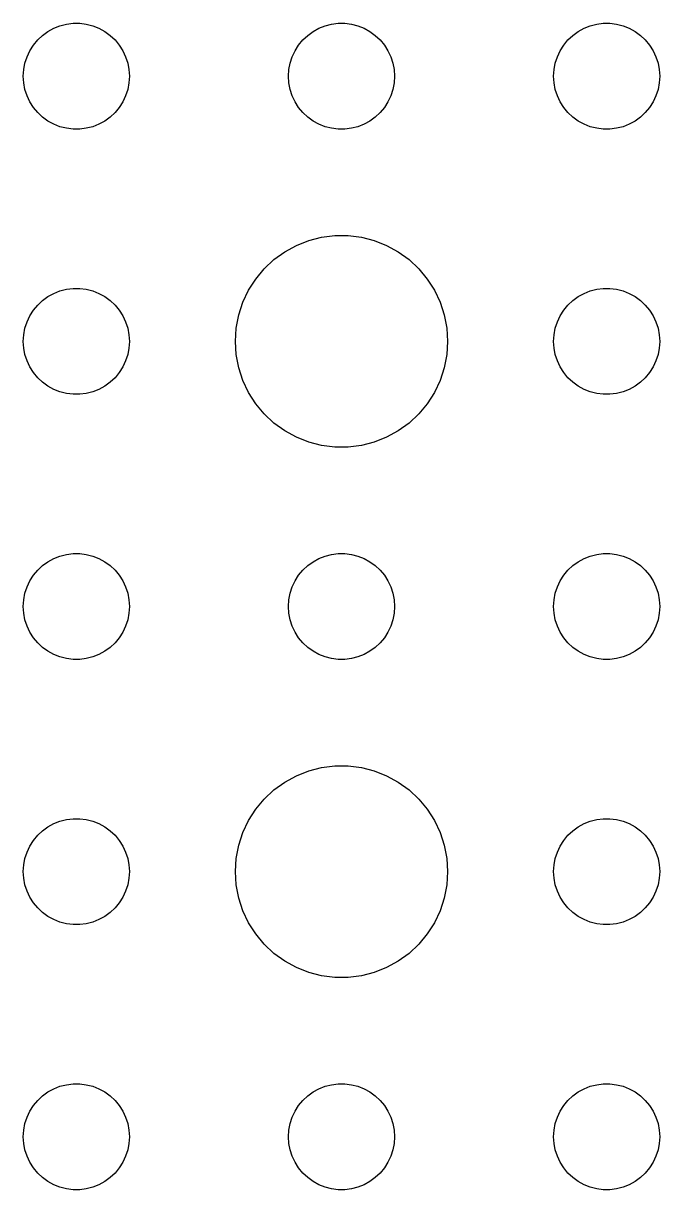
# Model space of a CAD drawing. Header units: metres. Extents: x -150 to 150, y -149 to 149.
# Drawn here: x -61.5 to -43.5, y -76.5 to -43.5 of the extents above; entities that cross this region are included whole.
import ezdxf

# ---------------------------------------------------------------- set-up
doc = ezdxf.new("R2010")
doc.units = ezdxf.units.M

msp = doc.modelspace()

# ---------------------------------------------------------------- linework, layer by layer
for p, q in [((-60.4635, -43.5734), (-60.2811, -43.5266)), ((-60.2811, -43.5266), (-60.0942, -43.503)), ((-60.0942, -43.503), (-59.9058, -43.503)), ((-59.9058, -43.503), (-59.7189, -43.5266)), ((-59.7189, -43.5266), (-59.5365, -43.5734)), ((-52.9635, -43.5734), (-52.7811, -43.5266)), ((-52.7811, -43.5266), (-52.5942, -43.503)), ((-52.5942, -43.503), (-52.4058, -43.503)), ((-52.4058, -43.503), (-52.2189, -43.5266)), ((-52.2189, -43.5266), (-52.0365, -43.5734)), ((-45.4635, -43.5734), (-45.2811, -43.5266)), ((-45.2811, -43.5266), (-45.0942, -43.503)), ((-45.0942, -43.503), (-44.9058, -43.503)), ((-44.9058, -43.503), (-44.7189, -43.5266)), ((-44.7189, -43.5266), (-44.5365, -43.5734)), ((-61.0934, -43.9732), (-60.9561, -43.8442)), ((-60.9561, -43.8442), (-60.8037, -43.7335)), ((-60.8037, -43.7335), (-60.6387, -43.6428)), ((-60.6387, -43.6428), (-60.4635, -43.5734)), ((-59.5365, -43.5734), (-59.3613, -43.6428)), ((-59.3613, -43.6428), (-59.1963, -43.7335)), ((-59.1963, -43.7335), (-59.0439, -43.8442)), ((-59.0439, -43.8442), (-58.9065, -43.9732)), ((-53.5934, -43.9732), (-53.4561, -43.8442)), ((-53.4561, -43.8442), (-53.3037, -43.7335)), ((-53.3037, -43.7335), (-53.1387, -43.6428)), ((-53.1387, -43.6428), (-52.9635, -43.5734)), ((-52.0365, -43.5734), (-51.8613, -43.6428)), ((-51.8613, -43.6428), (-51.6963, -43.7335)), ((-51.6963, -43.7335), (-51.5439, -43.8442)), ((-51.5439, -43.8442), (-51.4065, -43.9732)), ((-46.0934, -43.9732), (-45.9561, -43.8442)), ((-45.9561, -43.8442), (-45.8037, -43.7335)), ((-45.8037, -43.7335), (-45.6387, -43.6428)), ((-45.6387, -43.6428), (-45.4635, -43.5734)), ((-44.5365, -43.5734), (-44.3613, -43.6428)), ((-44.3613, -43.6428), (-44.1963, -43.7335)), ((-44.1963, -43.7335), (-44.0439, -43.8442)), ((-44.0439, -43.8442), (-43.9065, -43.9732)), ((-61.3145, -44.2774), (-61.2135, -44.1183)), ((-61.2135, -44.1183), (-61.0934, -43.9732)), ((-58.9065, -43.9732), (-58.7865, -44.1183)), ((-58.7865, -44.1183), (-58.6855, -44.2774)), ((-53.8145, -44.2774), (-53.7135, -44.1183)), ((-53.7135, -44.1183), (-53.5934, -43.9732)), ((-51.4065, -43.9732), (-51.2865, -44.1183)), ((-51.2865, -44.1183), (-51.1855, -44.2774)), ((-46.3145, -44.2774), (-46.2135, -44.1183)), ((-46.2135, -44.1183), (-46.0934, -43.9732)), ((-43.9065, -43.9732), (-43.7865, -44.1183)), ((-43.7865, -44.1183), (-43.6855, -44.2774)), ((-61.4529, -44.627), (-61.3947, -44.4478)), ((-61.3947, -44.4478), (-61.3145, -44.2774)), ((-58.6855, -44.2774), (-58.6053, -44.4478)), ((-58.6053, -44.4478), (-58.5471, -44.627)), ((-53.9529, -44.627), (-53.8947, -44.4478)), ((-53.8947, -44.4478), (-53.8145, -44.2774)), ((-51.1855, -44.2774), (-51.1053, -44.4478)), ((-51.1053, -44.4478), (-51.0471, -44.627)), ((-46.4529, -44.627), (-46.3947, -44.4478)), ((-46.3947, -44.4478), (-46.3145, -44.2774)), ((-43.6855, -44.2774), (-43.6053, -44.4478)), ((-43.6053, -44.4478), (-43.5471, -44.627)), ((-61.5, -45), (-61.4882, -44.812)), ((-61.4882, -44.812), (-61.4529, -44.627)), ((-58.5471, -44.627), (-58.5118, -44.812)), ((-58.5118, -44.812), (-58.5, -45)), ((-54, -45), (-53.9882, -44.812)), ((-53.9882, -44.812), (-53.9529, -44.627)), ((-51.0471, -44.627), (-51.0118, -44.812)), ((-51.0118, -44.812), (-51, -45)), ((-46.5, -45), (-46.4882, -44.812)), ((-46.4882, -44.812), (-46.4529, -44.627)), ((-43.5471, -44.627), (-43.5118, -44.812)), ((-43.5118, -44.812), (-43.5, -45)), ((-61.4882, -45.188), (-61.5, -45)), ((-61.4529, -45.373), (-61.4882, -45.188)), ((-58.5118, -45.188), (-58.5471, -45.373)), ((-58.5, -45), (-58.5118, -45.188)), ((-53.9882, -45.188), (-54, -45)), ((-53.9529, -45.373), (-53.9882, -45.188)), ((-51.0118, -45.188), (-51.0471, -45.373)), ((-51, -45), (-51.0118, -45.188)), ((-46.4882, -45.188), (-46.5, -45)), ((-46.4529, -45.373), (-46.4882, -45.188)), ((-43.5118, -45.188), (-43.5471, -45.373)), ((-43.5, -45), (-43.5118, -45.188)), ((-61.3947, -45.5522), (-61.4529, -45.373)), ((-58.5471, -45.373), (-58.6053, -45.5522)), ((-53.8947, -45.5522), (-53.9529, -45.373)), ((-51.0471, -45.373), (-51.1053, -45.5522)), ((-46.3947, -45.5522), (-46.4529, -45.373)), ((-43.5471, -45.373), (-43.6053, -45.5522)), ((-61.3145, -45.7226), (-61.3947, -45.5522)), ((-61.2135, -45.8817), (-61.3145, -45.7226)), ((-58.6855, -45.7226), (-58.7865, -45.8817)), ((-58.6053, -45.5522), (-58.6855, -45.7226)), ((-53.8145, -45.7226), (-53.8947, -45.5522)), ((-53.7135, -45.8817), (-53.8145, -45.7226)), ((-51.1855, -45.7226), (-51.2865, -45.8817)), ((-51.1053, -45.5522), (-51.1855, -45.7226)), ((-46.3145, -45.7226), (-46.3947, -45.5522)), ((-46.2135, -45.8817), (-46.3145, -45.7226)), ((-43.6855, -45.7226), (-43.7865, -45.8817)), ((-43.6053, -45.5522), (-43.6855, -45.7226)), ((-61.0934, -46.0268), (-61.2135, -45.8817)), ((-60.9561, -46.1558), (-61.0934, -46.0268)), ((-60.8037, -46.2665), (-60.9561, -46.1558)), ((-59.0439, -46.1558), (-59.1963, -46.2665)), ((-58.9065, -46.0268), (-59.0439, -46.1558)), ((-58.7865, -45.8817), (-58.9065, -46.0268)), ((-53.5934, -46.0268), (-53.7135, -45.8817)), ((-53.4561, -46.1558), (-53.5934, -46.0268)), ((-53.3037, -46.2665), (-53.4561, -46.1558)), ((-51.5439, -46.1558), (-51.6963, -46.2665)), ((-51.4065, -46.0268), (-51.5439, -46.1558)), ((-51.2865, -45.8817), (-51.4065, -46.0268)), ((-46.0934, -46.0268), (-46.2135, -45.8817)), ((-45.9561, -46.1558), (-46.0934, -46.0268)), ((-45.8037, -46.2665), (-45.9561, -46.1558)), ((-44.0439, -46.1558), (-44.1963, -46.2665)), ((-43.9065, -46.0268), (-44.0439, -46.1558)), ((-43.7865, -45.8817), (-43.9065, -46.0268)), ((-60.6387, -46.3572), (-60.8037, -46.2665)), ((-60.4635, -46.4266), (-60.6387, -46.3572)), ((-60.2811, -46.4734), (-60.4635, -46.4266)), ((-60.0942, -46.497), (-60.2811, -46.4734)), ((-59.9058, -46.497), (-60.0942, -46.497)), ((-59.7189, -46.4734), (-59.9058, -46.497)), ((-59.5365, -46.4266), (-59.7189, -46.4734)), ((-59.3613, -46.3572), (-59.5365, -46.4266)), ((-59.1963, -46.2665), (-59.3613, -46.3572)), ((-53.1387, -46.3572), (-53.3037, -46.2665)), ((-52.9635, -46.4266), (-53.1387, -46.3572)), ((-52.7811, -46.4734), (-52.9635, -46.4266)), ((-52.5942, -46.497), (-52.7811, -46.4734)), ((-52.4058, -46.497), (-52.5942, -46.497)), ((-52.2189, -46.4734), (-52.4058, -46.497)), ((-52.0365, -46.4266), (-52.2189, -46.4734)), ((-51.8613, -46.3572), (-52.0365, -46.4266)), ((-51.6963, -46.2665), (-51.8613, -46.3572)), ((-45.6387, -46.3572), (-45.8037, -46.2665)), ((-45.4635, -46.4266), (-45.6387, -46.3572)), ((-45.2811, -46.4734), (-45.4635, -46.4266)), ((-45.0942, -46.497), (-45.2811, -46.4734)), ((-44.9058, -46.497), (-45.0942, -46.497)), ((-44.7189, -46.4734), (-44.9058, -46.497)), ((-44.5365, -46.4266), (-44.7189, -46.4734)), ((-44.3613, -46.3572), (-44.5365, -46.4266)), ((-44.1963, -46.2665), (-44.3613, -46.3572)), ((-54.1075, -49.967), (-53.7773, -49.7855)), ((-53.7773, -49.7855), (-53.427, -49.6468)), ((-53.427, -49.6468), (-53.0621, -49.5531)), ((-53.0621, -49.5531), (-52.6884, -49.5059)), ((-52.6884, -49.5059), (-52.3116, -49.5059)), ((-52.3116, -49.5059), (-51.9379, -49.5531)), ((-51.9379, -49.5531), (-51.5729, -49.6468)), ((-51.5729, -49.6468), (-51.2227, -49.7855)), ((-51.2227, -49.7855), (-50.8925, -49.967)), ((-54.4123, -50.1885), (-54.1075, -49.967)), ((-50.8925, -49.967), (-50.5877, -50.1885)), ((-54.927, -50.7366), (-54.6869, -50.4464)), ((-54.6869, -50.4464), (-54.4123, -50.1885)), ((-50.5877, -50.1885), (-50.3131, -50.4464)), ((-50.3131, -50.4464), (-50.0729, -50.7366)), ((-55.1289, -51.0547), (-54.927, -50.7366)), ((-50.0729, -50.7366), (-49.8711, -51.0547)), ((-60.6387, -51.1428), (-60.4635, -51.0734)), ((-60.4635, -51.0734), (-60.2811, -51.0266)), ((-60.2811, -51.0266), (-60.0942, -51.003)), ((-60.0942, -51.003), (-59.9058, -51.003)), ((-59.9058, -51.003), (-59.7189, -51.0266)), ((-59.7189, -51.0266), (-59.5365, -51.0734)), ((-59.5365, -51.0734), (-59.3613, -51.1428)), ((-55.2893, -51.3956), (-55.1289, -51.0547)), ((-49.8711, -51.0547), (-49.7107, -51.3956)), ((-45.6387, -51.1428), (-45.4635, -51.0734)), ((-45.4635, -51.0734), (-45.2811, -51.0266)), ((-45.2811, -51.0266), (-45.0942, -51.003)), ((-45.0942, -51.003), (-44.9058, -51.003)), ((-44.9058, -51.003), (-44.7189, -51.0266)), ((-44.7189, -51.0266), (-44.5365, -51.0734)), ((-44.5365, -51.0734), (-44.3613, -51.1428)), ((-61.0934, -51.4732), (-60.9561, -51.3442)), ((-60.9561, -51.3442), (-60.8037, -51.2335)), ((-60.8037, -51.2335), (-60.6387, -51.1428)), ((-59.3613, -51.1428), (-59.1963, -51.2335)), ((-59.1963, -51.2335), (-59.0439, -51.3442)), ((-59.0439, -51.3442), (-58.9065, -51.4732)), ((-55.4057, -51.7539), (-55.2893, -51.3956)), ((-49.7107, -51.3956), (-49.5942, -51.7539)), ((-46.0934, -51.4732), (-45.9561, -51.3442)), ((-45.9561, -51.3442), (-45.8037, -51.2335)), ((-45.8037, -51.2335), (-45.6387, -51.1428)), ((-44.3613, -51.1428), (-44.1963, -51.2335)), ((-44.1963, -51.2335), (-44.0439, -51.3442)), ((-44.0439, -51.3442), (-43.9065, -51.4732)), ((-61.3947, -51.9478), (-61.3145, -51.7774)), ((-61.3145, -51.7774), (-61.2135, -51.6183)), ((-61.2135, -51.6183), (-61.0934, -51.4732)), ((-58.9065, -51.4732), (-58.7865, -51.6183)), ((-58.7865, -51.6183), (-58.6855, -51.7774)), ((-58.6855, -51.7774), (-58.6053, -51.9478)), ((-55.4763, -52.124), (-55.4057, -51.7539)), ((-49.5942, -51.7539), (-49.5237, -52.124)), ((-46.3947, -51.9478), (-46.3145, -51.7774)), ((-46.3145, -51.7774), (-46.2135, -51.6183)), ((-46.2135, -51.6183), (-46.0934, -51.4732)), ((-43.9065, -51.4732), (-43.7865, -51.6183)), ((-43.7865, -51.6183), (-43.6855, -51.7774)), ((-43.6855, -51.7774), (-43.6053, -51.9478)), ((-61.4882, -52.312), (-61.4529, -52.127)), ((-61.4529, -52.127), (-61.3947, -51.9478)), ((-58.6053, -51.9478), (-58.5471, -52.127)), ((-58.5471, -52.127), (-58.5118, -52.312)), ((-55.5, -52.5), (-55.4763, -52.124)), ((-49.5237, -52.124), (-49.5, -52.5)), ((-46.4882, -52.312), (-46.4529, -52.127)), ((-46.4529, -52.127), (-46.3947, -51.9478)), ((-43.6053, -51.9478), (-43.5471, -52.127)), ((-43.5471, -52.127), (-43.5118, -52.312)), ((-61.5, -52.5), (-61.4882, -52.312)), ((-58.5118, -52.312), (-58.5, -52.5)), ((-46.5, -52.5), (-46.4882, -52.312)), ((-43.5118, -52.312), (-43.5, -52.5)), ((-61.4882, -52.688), (-61.5, -52.5)), ((-61.4529, -52.873), (-61.4882, -52.688)), ((-58.5118, -52.688), (-58.5471, -52.873)), ((-58.5, -52.5), (-58.5118, -52.688)), ((-55.4763, -52.876), (-55.5, -52.5)), ((-49.5, -52.5), (-49.5237, -52.876)), ((-46.4882, -52.688), (-46.5, -52.5)), ((-46.4529, -52.873), (-46.4882, -52.688)), ((-43.5118, -52.688), (-43.5471, -52.873)), ((-43.5, -52.5), (-43.5118, -52.688)), ((-61.3947, -53.0522), (-61.4529, -52.873)), ((-61.3145, -53.2226), (-61.3947, -53.0522)), ((-58.6053, -53.0522), (-58.6855, -53.2226)), ((-58.5471, -52.873), (-58.6053, -53.0522)), ((-55.4057, -53.2461), (-55.4763, -52.876)), ((-49.5237, -52.876), (-49.5942, -53.2461)), ((-46.3947, -53.0522), (-46.4529, -52.873)), ((-46.3145, -53.2226), (-46.3947, -53.0522)), ((-43.6053, -53.0522), (-43.6855, -53.2226)), ((-43.5471, -52.873), (-43.6053, -53.0522)), ((-61.2135, -53.3817), (-61.3145, -53.2226)), ((-61.0934, -53.5268), (-61.2135, -53.3817)), ((-58.7865, -53.3817), (-58.9065, -53.5268)), ((-58.6855, -53.2226), (-58.7865, -53.3817)), ((-55.2893, -53.6044), (-55.4057, -53.2461)), ((-49.5942, -53.2461), (-49.7107, -53.6044)), ((-46.2135, -53.3817), (-46.3145, -53.2226)), ((-46.0934, -53.5268), (-46.2135, -53.3817)), ((-43.7865, -53.3817), (-43.9065, -53.5268)), ((-43.6855, -53.2226), (-43.7865, -53.3817)), ((-60.9561, -53.6558), (-61.0934, -53.5268)), ((-60.8037, -53.7665), (-60.9561, -53.6558)), ((-60.6387, -53.8572), (-60.8037, -53.7665)), ((-59.1963, -53.7665), (-59.3613, -53.8572)), ((-59.0439, -53.6558), (-59.1963, -53.7665)), ((-58.9065, -53.5268), (-59.0439, -53.6558)), ((-55.1289, -53.9453), (-55.2893, -53.6044)), ((-49.7107, -53.6044), (-49.8711, -53.9453)), ((-45.9561, -53.6558), (-46.0934, -53.5268)), ((-45.8037, -53.7665), (-45.9561, -53.6558)), ((-45.6387, -53.8572), (-45.8037, -53.7665)), ((-44.1963, -53.7665), (-44.3613, -53.8572)), ((-44.0439, -53.6558), (-44.1963, -53.7665)), ((-43.9065, -53.5268), (-44.0439, -53.6558)), ((-60.4635, -53.9266), (-60.6387, -53.8572)), ((-60.2811, -53.9734), (-60.4635, -53.9266)), ((-60.0942, -53.997), (-60.2811, -53.9734)), ((-59.9058, -53.997), (-60.0942, -53.997)), ((-59.7189, -53.9734), (-59.9058, -53.997)), ((-59.5365, -53.9266), (-59.7189, -53.9734)), ((-59.3613, -53.8572), (-59.5365, -53.9266)), ((-54.927, -54.2634), (-55.1289, -53.9453)), ((-49.8711, -53.9453), (-50.0729, -54.2634)), ((-45.4635, -53.9266), (-45.6387, -53.8572)), ((-45.2811, -53.9734), (-45.4635, -53.9266)), ((-45.0942, -53.997), (-45.2811, -53.9734)), ((-44.9058, -53.997), (-45.0942, -53.997)), ((-44.7189, -53.9734), (-44.9058, -53.997)), ((-44.5365, -53.9266), (-44.7189, -53.9734)), ((-44.3613, -53.8572), (-44.5365, -53.9266)), ((-54.6869, -54.5536), (-54.927, -54.2634)), ((-50.0729, -54.2634), (-50.3131, -54.5536)), ((-54.4123, -54.8115), (-54.6869, -54.5536)), ((-50.3131, -54.5536), (-50.5877, -54.8115)), ((-54.1075, -55.033), (-54.4123, -54.8115)), ((-53.7773, -55.2145), (-54.1075, -55.033)), ((-50.8925, -55.033), (-51.2227, -55.2145)), ((-50.5877, -54.8115), (-50.8925, -55.033)), ((-53.427, -55.3532), (-53.7773, -55.2145)), ((-53.0621, -55.4469), (-53.427, -55.3532)), ((-51.5729, -55.3532), (-51.9379, -55.4469)), ((-51.2227, -55.2145), (-51.5729, -55.3532)), ((-52.6884, -55.4941), (-53.0621, -55.4469)), ((-52.3116, -55.4941), (-52.6884, -55.4941)), ((-51.9379, -55.4469), (-52.3116, -55.4941)), ((-60.8037, -58.7335), (-60.6387, -58.6428)), ((-60.6387, -58.6428), (-60.4635, -58.5734)), ((-60.4635, -58.5734), (-60.2811, -58.5266)), ((-60.2811, -58.5266), (-60.0942, -58.503)), ((-60.0942, -58.503), (-59.9058, -58.503)), ((-59.9058, -58.503), (-59.7189, -58.5266)), ((-59.7189, -58.5266), (-59.5365, -58.5734)), ((-59.5365, -58.5734), (-59.3613, -58.6428)), ((-59.3613, -58.6428), (-59.1963, -58.7335)), ((-53.3037, -58.7335), (-53.1387, -58.6428)), ((-53.1387, -58.6428), (-52.9635, -58.5734)), ((-52.9635, -58.5734), (-52.7811, -58.5266)), ((-52.7811, -58.5266), (-52.5942, -58.503)), ((-52.5942, -58.503), (-52.4058, -58.503)), ((-52.4058, -58.503), (-52.2189, -58.5266)), ((-52.2189, -58.5266), (-52.0365, -58.5734)), ((-52.0365, -58.5734), (-51.8613, -58.6428)), ((-51.8613, -58.6428), (-51.6963, -58.7335)), ((-45.8037, -58.7335), (-45.6387, -58.6428)), ((-45.6387, -58.6428), (-45.4635, -58.5734)), ((-45.4635, -58.5734), (-45.2811, -58.5266)), ((-45.2811, -58.5266), (-45.0942, -58.503)), ((-45.0942, -58.503), (-44.9058, -58.503)), ((-44.9058, -58.503), (-44.7189, -58.5266)), ((-44.7189, -58.5266), (-44.5365, -58.5734)), ((-44.5365, -58.5734), (-44.3613, -58.6428)), ((-44.3613, -58.6428), (-44.1963, -58.7335)), ((-61.2135, -59.1183), (-61.0934, -58.9732)), ((-61.0934, -58.9732), (-60.9561, -58.8442)), ((-60.9561, -58.8442), (-60.8037, -58.7335)), ((-59.1963, -58.7335), (-59.0439, -58.8442)), ((-59.0439, -58.8442), (-58.9065, -58.9732)), ((-58.9065, -58.9732), (-58.7865, -59.1183)), ((-53.7135, -59.1183), (-53.5934, -58.9732)), ((-53.5934, -58.9732), (-53.4561, -58.8442)), ((-53.4561, -58.8442), (-53.3037, -58.7335)), ((-51.6963, -58.7335), (-51.5439, -58.8442)), ((-51.5439, -58.8442), (-51.4065, -58.9732)), ((-51.4065, -58.9732), (-51.2865, -59.1183)), ((-46.2135, -59.1183), (-46.0934, -58.9732)), ((-46.0934, -58.9732), (-45.9561, -58.8442)), ((-45.9561, -58.8442), (-45.8037, -58.7335)), ((-44.1963, -58.7335), (-44.0439, -58.8442)), ((-44.0439, -58.8442), (-43.9065, -58.9732)), ((-43.9065, -58.9732), (-43.7865, -59.1183)), ((-61.3947, -59.4478), (-61.3145, -59.2774)), ((-61.3145, -59.2774), (-61.2135, -59.1183)), ((-58.7865, -59.1183), (-58.6855, -59.2774)), ((-58.6855, -59.2774), (-58.6053, -59.4478)), ((-53.8947, -59.4478), (-53.8145, -59.2774)), ((-53.8145, -59.2774), (-53.7135, -59.1183)), ((-51.2865, -59.1183), (-51.1855, -59.2774)), ((-51.1855, -59.2774), (-51.1053, -59.4478)), ((-46.3947, -59.4478), (-46.3145, -59.2774)), ((-46.3145, -59.2774), (-46.2135, -59.1183)), ((-43.7865, -59.1183), (-43.6855, -59.2774)), ((-43.6855, -59.2774), (-43.6053, -59.4478)), ((-61.4882, -59.812), (-61.4529, -59.627)), ((-61.4529, -59.627), (-61.3947, -59.4478)), ((-58.6053, -59.4478), (-58.5471, -59.627)), ((-58.5471, -59.627), (-58.5118, -59.812)), ((-53.9882, -59.812), (-53.9529, -59.627)), ((-53.9529, -59.627), (-53.8947, -59.4478)), ((-51.1053, -59.4478), (-51.0471, -59.627)), ((-51.0471, -59.627), (-51.0118, -59.812)), ((-46.4882, -59.812), (-46.4529, -59.627)), ((-46.4529, -59.627), (-46.3947, -59.4478)), ((-43.6053, -59.4478), (-43.5471, -59.627)), ((-43.5471, -59.627), (-43.5118, -59.812)), ((-61.5, -60), (-61.4882, -59.812)), ((-61.4882, -60.188), (-61.5, -60)), ((-58.5118, -59.812), (-58.5, -60)), ((-58.5, -60), (-58.5118, -60.188)), ((-54, -60), (-53.9882, -59.812)), ((-53.9882, -60.188), (-54, -60)), ((-51.0118, -59.812), (-51, -60)), ((-51, -60), (-51.0118, -60.188)), ((-46.5, -60), (-46.4882, -59.812)), ((-46.4882, -60.188), (-46.5, -60)), ((-43.5118, -59.812), (-43.5, -60)), ((-43.5, -60), (-43.5118, -60.188)), ((-61.4529, -60.373), (-61.4882, -60.188)), ((-61.3947, -60.5522), (-61.4529, -60.373)), ((-58.5471, -60.373), (-58.6053, -60.5522)), ((-58.5118, -60.188), (-58.5471, -60.373)), ((-53.9529, -60.373), (-53.9882, -60.188)), ((-53.8947, -60.5522), (-53.9529, -60.373)), ((-51.0471, -60.373), (-51.1053, -60.5522)), ((-51.0118, -60.188), (-51.0471, -60.373)), ((-46.4529, -60.373), (-46.4882, -60.188)), ((-46.3947, -60.5522), (-46.4529, -60.373)), ((-43.5471, -60.373), (-43.6053, -60.5522)), ((-43.5118, -60.188), (-43.5471, -60.373)), ((-61.3145, -60.7226), (-61.3947, -60.5522)), ((-58.6053, -60.5522), (-58.6855, -60.7226)), ((-53.8145, -60.7226), (-53.8947, -60.5522)), ((-51.1053, -60.5522), (-51.1855, -60.7226)), ((-46.3145, -60.7226), (-46.3947, -60.5522)), ((-43.6053, -60.5522), (-43.6855, -60.7226)), ((-61.2135, -60.8817), (-61.3145, -60.7226)), ((-61.0934, -61.0268), (-61.2135, -60.8817)), ((-60.9561, -61.1558), (-61.0934, -61.0268)), ((-58.9065, -61.0268), (-59.0439, -61.1558)), ((-58.7865, -60.8817), (-58.9065, -61.0268)), ((-58.6855, -60.7226), (-58.7865, -60.8817)), ((-53.7135, -60.8817), (-53.8145, -60.7226)), ((-53.5934, -61.0268), (-53.7135, -60.8817)), ((-53.4561, -61.1558), (-53.5934, -61.0268)), ((-51.4065, -61.0268), (-51.5439, -61.1558)), ((-51.2865, -60.8817), (-51.4065, -61.0268)), ((-51.1855, -60.7226), (-51.2865, -60.8817)), ((-46.2135, -60.8817), (-46.3145, -60.7226)), ((-46.0934, -61.0268), (-46.2135, -60.8817)), ((-45.9561, -61.1558), (-46.0934, -61.0268)), ((-43.9065, -61.0268), (-44.0439, -61.1558)), ((-43.7865, -60.8817), (-43.9065, -61.0268)), ((-43.6855, -60.7226), (-43.7865, -60.8817)), ((-60.8037, -61.2665), (-60.9561, -61.1558)), ((-60.6387, -61.3572), (-60.8037, -61.2665)), ((-60.4635, -61.4266), (-60.6387, -61.3572)), ((-59.3613, -61.3572), (-59.5365, -61.4266)), ((-59.1963, -61.2665), (-59.3613, -61.3572)), ((-59.0439, -61.1558), (-59.1963, -61.2665)), ((-53.3037, -61.2665), (-53.4561, -61.1558)), ((-53.1387, -61.3572), (-53.3037, -61.2665)), ((-52.9635, -61.4266), (-53.1387, -61.3572)), ((-51.8613, -61.3572), (-52.0365, -61.4266)), ((-51.6963, -61.2665), (-51.8613, -61.3572)), ((-51.5439, -61.1558), (-51.6963, -61.2665)), ((-45.8037, -61.2665), (-45.9561, -61.1558)), ((-45.6387, -61.3572), (-45.8037, -61.2665)), ((-45.4635, -61.4266), (-45.6387, -61.3572)), ((-44.3613, -61.3572), (-44.5365, -61.4266)), ((-44.1963, -61.2665), (-44.3613, -61.3572)), ((-44.0439, -61.1558), (-44.1963, -61.2665)), ((-60.2811, -61.4734), (-60.4635, -61.4266)), ((-60.0942, -61.497), (-60.2811, -61.4734)), ((-59.9058, -61.497), (-60.0942, -61.497)), ((-59.7189, -61.4734), (-59.9058, -61.497)), ((-59.5365, -61.4266), (-59.7189, -61.4734)), ((-52.7811, -61.4734), (-52.9635, -61.4266)), ((-52.5942, -61.497), (-52.7811, -61.4734)), ((-52.4058, -61.497), (-52.5942, -61.497)), ((-52.2189, -61.4734), (-52.4058, -61.497)), ((-52.0365, -61.4266), (-52.2189, -61.4734)), ((-45.2811, -61.4734), (-45.4635, -61.4266)), ((-45.0942, -61.497), (-45.2811, -61.4734)), ((-44.9058, -61.497), (-45.0942, -61.497)), ((-44.7189, -61.4734), (-44.9058, -61.497)), ((-44.5365, -61.4266), (-44.7189, -61.4734)), ((-53.7773, -64.7855), (-53.427, -64.6468)), ((-53.427, -64.6468), (-53.0621, -64.5531)), ((-53.0621, -64.5531), (-52.6884, -64.5059)), ((-52.6884, -64.5059), (-52.3116, -64.5059)), ((-52.3116, -64.5059), (-51.9379, -64.5531)), ((-51.9379, -64.5531), (-51.5729, -64.6468)), ((-51.5729, -64.6468), (-51.2227, -64.7855)), ((-54.4123, -65.1885), (-54.1075, -64.967)), ((-54.1075, -64.967), (-53.7773, -64.7855)), ((-51.2227, -64.7855), (-50.8925, -64.967)), ((-50.8925, -64.967), (-50.5877, -65.1885)), ((-54.6869, -65.4464), (-54.4123, -65.1885)), ((-50.5877, -65.1885), (-50.3131, -65.4464)), ((-54.927, -65.7366), (-54.6869, -65.4464)), ((-50.3131, -65.4464), (-50.0729, -65.7366)), ((-55.1289, -66.0547), (-54.927, -65.7366)), ((-50.0729, -65.7366), (-49.8711, -66.0547)), ((-60.9561, -66.3442), (-60.8037, -66.2335)), ((-60.8037, -66.2335), (-60.6387, -66.1428)), ((-60.6387, -66.1428), (-60.4635, -66.0734)), ((-60.4635, -66.0734), (-60.2811, -66.0266)), ((-60.2811, -66.0266), (-60.0942, -66.003)), ((-60.0942, -66.003), (-59.9058, -66.003)), ((-59.9058, -66.003), (-59.7189, -66.0266)), ((-59.7189, -66.0266), (-59.5365, -66.0734)), ((-59.5365, -66.0734), (-59.3613, -66.1428)), ((-59.3613, -66.1428), (-59.1963, -66.2335)), ((-59.1963, -66.2335), (-59.0439, -66.3442)), ((-55.2893, -66.3956), (-55.1289, -66.0547)), ((-49.8711, -66.0547), (-49.7107, -66.3956)), ((-45.9561, -66.3442), (-45.8037, -66.2335)), ((-45.8037, -66.2335), (-45.6387, -66.1428)), ((-45.6387, -66.1428), (-45.4635, -66.0734)), ((-45.4635, -66.0734), (-45.2811, -66.0266)), ((-45.2811, -66.0266), (-45.0942, -66.003)), ((-45.0942, -66.003), (-44.9058, -66.003)), ((-44.9058, -66.003), (-44.7189, -66.0266)), ((-44.7189, -66.0266), (-44.5365, -66.0734)), ((-44.5365, -66.0734), (-44.3613, -66.1428)), ((-44.3613, -66.1428), (-44.1963, -66.2335)), ((-44.1963, -66.2335), (-44.0439, -66.3442)), ((-61.3145, -66.7774), (-61.2135, -66.6183)), ((-61.2135, -66.6183), (-61.0934, -66.4732)), ((-61.0934, -66.4732), (-60.9561, -66.3442)), ((-59.0439, -66.3442), (-58.9065, -66.4732)), ((-58.9065, -66.4732), (-58.7865, -66.6183)), ((-58.7865, -66.6183), (-58.6855, -66.7774)), ((-55.4057, -66.7539), (-55.2893, -66.3956)), ((-49.7107, -66.3956), (-49.5942, -66.7539)), ((-46.3145, -66.7774), (-46.2135, -66.6183)), ((-46.2135, -66.6183), (-46.0934, -66.4732)), ((-46.0934, -66.4732), (-45.9561, -66.3442)), ((-44.0439, -66.3442), (-43.9065, -66.4732)), ((-43.9065, -66.4732), (-43.7865, -66.6183)), ((-43.7865, -66.6183), (-43.6855, -66.7774)), ((-61.4529, -67.127), (-61.3947, -66.9478)), ((-61.3947, -66.9478), (-61.3145, -66.7774)), ((-58.6855, -66.7774), (-58.6053, -66.9478)), ((-58.6053, -66.9478), (-58.5471, -67.127)), ((-55.4763, -67.124), (-55.4057, -66.7539)), ((-49.5942, -66.7539), (-49.5237, -67.124)), ((-46.4529, -67.127), (-46.3947, -66.9478)), ((-46.3947, -66.9478), (-46.3145, -66.7774)), ((-43.6855, -66.7774), (-43.6053, -66.9478)), ((-43.6053, -66.9478), (-43.5471, -67.127)), ((-61.4882, -67.312), (-61.4529, -67.127)), ((-58.5471, -67.127), (-58.5118, -67.312)), ((-55.5, -67.5), (-55.4763, -67.124)), ((-49.5237, -67.124), (-49.5, -67.5)), ((-46.4882, -67.312), (-46.4529, -67.127)), ((-43.5471, -67.127), (-43.5118, -67.312)), ((-61.5, -67.5), (-61.4882, -67.312)), ((-61.4882, -67.688), (-61.5, -67.5)), ((-58.5118, -67.312), (-58.5, -67.5)), ((-58.5, -67.5), (-58.5118, -67.688)), ((-55.4763, -67.876), (-55.5, -67.5)), ((-49.5, -67.5), (-49.5237, -67.876)), ((-46.5, -67.5), (-46.4882, -67.312)), ((-46.4882, -67.688), (-46.5, -67.5)), ((-43.5118, -67.312), (-43.5, -67.5)), ((-43.5, -67.5), (-43.5118, -67.688)), ((-61.4529, -67.873), (-61.4882, -67.688)), ((-61.3947, -68.0522), (-61.4529, -67.873)), ((-58.5471, -67.873), (-58.6053, -68.0522)), ((-58.5118, -67.688), (-58.5471, -67.873)), ((-55.4057, -68.2461), (-55.4763, -67.876)), ((-49.5237, -67.876), (-49.5942, -68.2461)), ((-46.4529, -67.873), (-46.4882, -67.688)), ((-46.3947, -68.0522), (-46.4529, -67.873)), ((-43.5471, -67.873), (-43.6053, -68.0522)), ((-43.5118, -67.688), (-43.5471, -67.873)), ((-61.3145, -68.2226), (-61.3947, -68.0522)), ((-61.2135, -68.3817), (-61.3145, -68.2226)), ((-58.6855, -68.2226), (-58.7865, -68.3817)), ((-58.6053, -68.0522), (-58.6855, -68.2226)), ((-55.2893, -68.6044), (-55.4057, -68.2461)), ((-49.5942, -68.2461), (-49.7107, -68.6044)), ((-46.3145, -68.2226), (-46.3947, -68.0522)), ((-46.2135, -68.3817), (-46.3145, -68.2226)), ((-43.6855, -68.2226), (-43.7865, -68.3817)), ((-43.6053, -68.0522), (-43.6855, -68.2226)), ((-61.0934, -68.5268), (-61.2135, -68.3817)), ((-60.9561, -68.6558), (-61.0934, -68.5268)), ((-58.9065, -68.5268), (-59.0439, -68.6558)), ((-58.7865, -68.3817), (-58.9065, -68.5268)), ((-55.1289, -68.9453), (-55.2893, -68.6044)), ((-49.7107, -68.6044), (-49.8711, -68.9453)), ((-46.0934, -68.5268), (-46.2135, -68.3817)), ((-45.9561, -68.6558), (-46.0934, -68.5268)), ((-43.9065, -68.5268), (-44.0439, -68.6558)), ((-43.7865, -68.3817), (-43.9065, -68.5268)), ((-60.8037, -68.7665), (-60.9561, -68.6558)), ((-60.6387, -68.8572), (-60.8037, -68.7665)), ((-60.4635, -68.9266), (-60.6387, -68.8572)), ((-60.2811, -68.9734), (-60.4635, -68.9266)), ((-59.5365, -68.9266), (-59.7189, -68.9734)), ((-59.3613, -68.8572), (-59.5365, -68.9266)), ((-59.1963, -68.7665), (-59.3613, -68.8572)), ((-59.0439, -68.6558), (-59.1963, -68.7665)), ((-54.927, -69.2634), (-55.1289, -68.9453)), ((-49.8711, -68.9453), (-50.0729, -69.2634)), ((-45.8037, -68.7665), (-45.9561, -68.6558)), ((-45.6387, -68.8572), (-45.8037, -68.7665)), ((-45.4635, -68.9266), (-45.6387, -68.8572)), ((-45.2811, -68.9734), (-45.4635, -68.9266)), ((-44.5365, -68.9266), (-44.7189, -68.9734)), ((-44.3613, -68.8572), (-44.5365, -68.9266)), ((-44.1963, -68.7665), (-44.3613, -68.8572)), ((-44.0439, -68.6558), (-44.1963, -68.7665)), ((-60.0942, -68.997), (-60.2811, -68.9734)), ((-59.9058, -68.997), (-60.0942, -68.997)), ((-59.7189, -68.9734), (-59.9058, -68.997)), ((-54.6869, -69.5536), (-54.927, -69.2634)), ((-50.0729, -69.2634), (-50.3131, -69.5536)), ((-45.0942, -68.997), (-45.2811, -68.9734)), ((-44.9058, -68.997), (-45.0942, -68.997)), ((-44.7189, -68.9734), (-44.9058, -68.997)), ((-54.4123, -69.8115), (-54.6869, -69.5536)), ((-50.3131, -69.5536), (-50.5877, -69.8115)), ((-54.1075, -70.033), (-54.4123, -69.8115)), ((-50.5877, -69.8115), (-50.8925, -70.033)), ((-53.7773, -70.2145), (-54.1075, -70.033)), ((-53.427, -70.3532), (-53.7773, -70.2145)), ((-51.2227, -70.2145), (-51.5729, -70.3532)), ((-50.8925, -70.033), (-51.2227, -70.2145)), ((-53.0621, -70.4469), (-53.427, -70.3532)), ((-52.6884, -70.4941), (-53.0621, -70.4469)), ((-52.3116, -70.4941), (-52.6884, -70.4941)), ((-51.9379, -70.4469), (-52.3116, -70.4941)), ((-51.5729, -70.3532), (-51.9379, -70.4469)), ((-60.6387, -73.6428), (-60.4635, -73.5734)), ((-60.4635, -73.5734), (-60.2811, -73.5266)), ((-60.2811, -73.5266), (-60.0942, -73.503)), ((-60.0942, -73.503), (-59.9058, -73.503)), ((-59.9058, -73.503), (-59.7189, -73.5266)), ((-59.7189, -73.5266), (-59.5365, -73.5734)), ((-59.5365, -73.5734), (-59.3613, -73.6428)), ((-53.1387, -73.6428), (-52.9635, -73.5734)), ((-52.9635, -73.5734), (-52.7811, -73.5266)), ((-52.7811, -73.5266), (-52.5942, -73.503)), ((-52.5942, -73.503), (-52.4058, -73.503)), ((-52.4058, -73.503), (-52.2189, -73.5266)), ((-52.2189, -73.5266), (-52.0365, -73.5734)), ((-52.0365, -73.5734), (-51.8613, -73.6428)), ((-45.6387, -73.6428), (-45.4635, -73.5734)), ((-45.4635, -73.5734), (-45.2811, -73.5266)), ((-45.2811, -73.5266), (-45.0942, -73.503)), ((-45.0942, -73.503), (-44.9058, -73.503)), ((-44.9058, -73.503), (-44.7189, -73.5266)), ((-44.7189, -73.5266), (-44.5365, -73.5734)), ((-44.5365, -73.5734), (-44.3613, -73.6428)), ((-61.0934, -73.9732), (-60.9561, -73.8442)), ((-60.9561, -73.8442), (-60.8037, -73.7335)), ((-60.8037, -73.7335), (-60.6387, -73.6428)), ((-59.3613, -73.6428), (-59.1963, -73.7335)), ((-59.1963, -73.7335), (-59.0439, -73.8442)), ((-59.0439, -73.8442), (-58.9065, -73.9732)), ((-53.5934, -73.9732), (-53.4561, -73.8442)), ((-53.4561, -73.8442), (-53.3037, -73.7335)), ((-53.3037, -73.7335), (-53.1387, -73.6428)), ((-51.8613, -73.6428), (-51.6963, -73.7335)), ((-51.6963, -73.7335), (-51.5439, -73.8442)), ((-51.5439, -73.8442), (-51.4065, -73.9732)), ((-46.0934, -73.9732), (-45.9561, -73.8442)), ((-45.9561, -73.8442), (-45.8037, -73.7335)), ((-45.8037, -73.7335), (-45.6387, -73.6428)), ((-44.3613, -73.6428), (-44.1963, -73.7335)), ((-44.1963, -73.7335), (-44.0439, -73.8442)), ((-44.0439, -73.8442), (-43.9065, -73.9732)), ((-61.3145, -74.2774), (-61.2135, -74.1183)), ((-61.2135, -74.1183), (-61.0934, -73.9732)), ((-58.9065, -73.9732), (-58.7865, -74.1183)), ((-58.7865, -74.1183), (-58.6855, -74.2774)), ((-53.8145, -74.2774), (-53.7135, -74.1183)), ((-53.7135, -74.1183), (-53.5934, -73.9732)), ((-51.4065, -73.9732), (-51.2865, -74.1183)), ((-51.2865, -74.1183), (-51.1855, -74.2774)), ((-46.3145, -74.2774), (-46.2135, -74.1183)), ((-46.2135, -74.1183), (-46.0934, -73.9732)), ((-43.9065, -73.9732), (-43.7865, -74.1183)), ((-43.7865, -74.1183), (-43.6855, -74.2774)), ((-61.4529, -74.627), (-61.3947, -74.4478)), ((-61.3947, -74.4478), (-61.3145, -74.2774)), ((-58.6855, -74.2774), (-58.6053, -74.4478)), ((-58.6053, -74.4478), (-58.5471, -74.627)), ((-53.9529, -74.627), (-53.8947, -74.4478)), ((-53.8947, -74.4478), (-53.8145, -74.2774)), ((-51.1855, -74.2774), (-51.1053, -74.4478)), ((-51.1053, -74.4478), (-51.0471, -74.627)), ((-46.4529, -74.627), (-46.3947, -74.4478)), ((-46.3947, -74.4478), (-46.3145, -74.2774)), ((-43.6855, -74.2774), (-43.6053, -74.4478)), ((-43.6053, -74.4478), (-43.5471, -74.627)), ((-61.5, -75), (-61.4882, -74.812)), ((-61.4882, -74.812), (-61.4529, -74.627)), ((-58.5471, -74.627), (-58.5118, -74.812)), ((-58.5118, -74.812), (-58.5, -75)), ((-54, -75), (-53.9882, -74.812)), ((-53.9882, -74.812), (-53.9529, -74.627)), ((-51.0471, -74.627), (-51.0118, -74.812)), ((-51.0118, -74.812), (-51, -75)), ((-46.5, -75), (-46.4882, -74.812)), ((-46.4882, -74.812), (-46.4529, -74.627)), ((-43.5471, -74.627), (-43.5118, -74.812)), ((-43.5118, -74.812), (-43.5, -75)), ((-61.4882, -75.188), (-61.5, -75)), ((-61.4529, -75.373), (-61.4882, -75.188)), ((-58.5118, -75.188), (-58.5471, -75.373)), ((-58.5, -75), (-58.5118, -75.188)), ((-53.9882, -75.188), (-54, -75)), ((-53.9529, -75.373), (-53.9882, -75.188)), ((-51.0118, -75.188), (-51.0471, -75.373)), ((-51, -75), (-51.0118, -75.188)), ((-46.4882, -75.188), (-46.5, -75)), ((-46.4529, -75.373), (-46.4882, -75.188)), ((-43.5118, -75.188), (-43.5471, -75.373)), ((-43.5, -75), (-43.5118, -75.188)), ((-61.3947, -75.5522), (-61.4529, -75.373)), ((-61.3145, -75.7226), (-61.3947, -75.5522)), ((-58.6053, -75.5522), (-58.6855, -75.7226)), ((-58.5471, -75.373), (-58.6053, -75.5522)), ((-53.8947, -75.5522), (-53.9529, -75.373)), ((-53.8145, -75.7226), (-53.8947, -75.5522)), ((-51.1053, -75.5522), (-51.1855, -75.7226)), ((-51.0471, -75.373), (-51.1053, -75.5522)), ((-46.3947, -75.5522), (-46.4529, -75.373)), ((-46.3145, -75.7226), (-46.3947, -75.5522)), ((-43.6053, -75.5522), (-43.6855, -75.7226)), ((-43.5471, -75.373), (-43.6053, -75.5522)), ((-61.2135, -75.8817), (-61.3145, -75.7226)), ((-61.0934, -76.0268), (-61.2135, -75.8817)), ((-58.7865, -75.8817), (-58.9065, -76.0268)), ((-58.6855, -75.7226), (-58.7865, -75.8817)), ((-53.7135, -75.8817), (-53.8145, -75.7226)), ((-53.5934, -76.0268), (-53.7135, -75.8817)), ((-51.2865, -75.8817), (-51.4065, -76.0268)), ((-51.1855, -75.7226), (-51.2865, -75.8817)), ((-46.2135, -75.8817), (-46.3145, -75.7226)), ((-46.0934, -76.0268), (-46.2135, -75.8817)), ((-43.7865, -75.8817), (-43.9065, -76.0268)), ((-43.6855, -75.7226), (-43.7865, -75.8817)), ((-60.9561, -76.1558), (-61.0934, -76.0268)), ((-60.8037, -76.2665), (-60.9561, -76.1558)), ((-59.0439, -76.1558), (-59.1963, -76.2665)), ((-58.9065, -76.0268), (-59.0439, -76.1558)), ((-53.4561, -76.1558), (-53.5934, -76.0268)), ((-53.3037, -76.2665), (-53.4561, -76.1558)), ((-51.5439, -76.1558), (-51.6963, -76.2665)), ((-51.4065, -76.0268), (-51.5439, -76.1558)), ((-45.9561, -76.1558), (-46.0934, -76.0268)), ((-45.8037, -76.2665), (-45.9561, -76.1558)), ((-44.0439, -76.1558), (-44.1963, -76.2665)), ((-43.9065, -76.0268), (-44.0439, -76.1558)), ((-60.6387, -76.3572), (-60.8037, -76.2665)), ((-60.4635, -76.4266), (-60.6387, -76.3572)), ((-60.2811, -76.4734), (-60.4635, -76.4266)), ((-60.0942, -76.497), (-60.2811, -76.4734)), ((-59.9058, -76.497), (-60.0942, -76.497)), ((-59.7189, -76.4734), (-59.9058, -76.497)), ((-59.5365, -76.4266), (-59.7189, -76.4734)), ((-59.3613, -76.3572), (-59.5365, -76.4266)), ((-59.1963, -76.2665), (-59.3613, -76.3572)), ((-53.1387, -76.3572), (-53.3037, -76.2665)), ((-52.9635, -76.4266), (-53.1387, -76.3572)), ((-52.7811, -76.4734), (-52.9635, -76.4266)), ((-52.5942, -76.497), (-52.7811, -76.4734)), ((-52.4058, -76.497), (-52.5942, -76.497)), ((-52.2189, -76.4734), (-52.4058, -76.497)), ((-52.0365, -76.4266), (-52.2189, -76.4734)), ((-51.8613, -76.3572), (-52.0365, -76.4266)), ((-51.6963, -76.2665), (-51.8613, -76.3572)), ((-45.6387, -76.3572), (-45.8037, -76.2665)), ((-45.4635, -76.4266), (-45.6387, -76.3572)), ((-45.2811, -76.4734), (-45.4635, -76.4266)), ((-45.0942, -76.497), (-45.2811, -76.4734)), ((-44.9058, -76.497), (-45.0942, -76.497)), ((-44.7189, -76.4734), (-44.9058, -76.497)), ((-44.5365, -76.4266), (-44.7189, -76.4734)), ((-44.3613, -76.3572), (-44.5365, -76.4266)), ((-44.1963, -76.2665), (-44.3613, -76.3572))]:
    msp.add_line(p, q)

doc.saveas('drawing.dxf')
